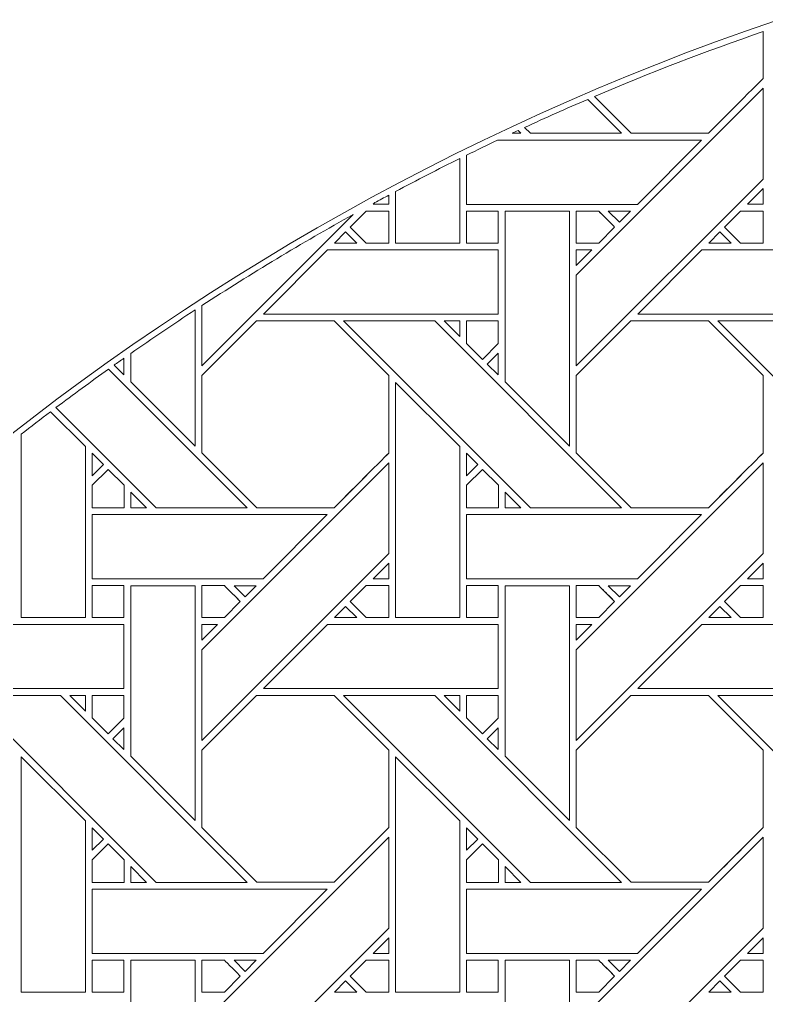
# Model space of a CAD drawing. Header units: inches. Extents: x 4.9 to 19.9, y 1.6 to 16.6.
# Drawn here: x 8.363 to 10.256, y 12.841 to 15.313 of the extents above; entities that cross this region are included whole.
import ezdxf

# ---------------------------------------------------------------- set-up
doc = ezdxf.new("R2010")
doc.units = ezdxf.units.IN
doc.header["$MEASUREMENT"] = 0
doc.layers.add('Design', color=7, linetype='Continuous', lineweight=0)

msp = doc.modelspace()

# ---------------------------------------------------------------- linework, layer by layer
at = {"layer": 'Design'}
for points, knots in [([(12.3829, 16.5948), (8.2407, 16.5948), (4.8829, 13.2369), (4.8829, 9.0948), (4.8829, 4.9526), (8.2407, 1.5948), (12.3829, 1.5948), (16.525, 1.5948), (19.8829, 4.9526), (19.8829, 9.0948), (19.8829, 13.2369), (16.525, 16.5948), (12.3829, 16.5948)], [0, 0, 0, 0, 1, 1, 1, 2, 2, 2, 3, 3, 3, 4, 4, 4, 4]), ([(12.3829, 15.6543), (8.7601, 15.6543), (5.8233, 12.7175), (5.8233, 9.0948), (5.8233, 5.472), (8.7601, 2.5353), (12.3829, 2.5353), (16.0056, 2.5353), (18.9424, 5.472), (18.9424, 9.0948), (18.9424, 12.7175), (16.0056, 15.6543), (12.3829, 15.6543)], [0, 0, 0, 0, 1, 1, 1, 2, 2, 2, 3, 3, 3, 4, 4, 4, 4]), ([(10.2478, 15.2826), (10.2478, 15.2826), (10.2478, 15.1635), (10.2478, 15.1635), (10.23, 15.1456), (10.1181, 15.0339), (10.1091, 15.0248), (10.1091, 15.0248), (9.9134, 15.0248), (9.9134, 15.0248), (9.9134, 15.0248), (9.8202, 15.118), (9.8202, 15.118), (9.9603, 15.1777), (10.1029, 15.2326), (10.2478, 15.2826)], [0, 0, 0, 0, 1, 1, 1, 2, 2, 2, 3, 3, 3, 4, 4, 4, 5, 5, 5, 5]), ([(10.2478, 15.2826), (10.2478, 15.2826), (10.2478, 15.1635), (10.2478, 15.1635), (10.23, 15.1456), (10.1181, 15.0338), (10.1091, 15.0248), (10.1091, 15.0248), (9.9134, 15.0248), (9.9134, 15.0248), (9.9134, 15.0248), (9.8202, 15.118), (9.8202, 15.118), (9.9603, 15.1777), (10.1029, 15.2326), (10.2478, 15.2826)], [0, 0, 0, 0, 1, 1, 1, 2, 2, 2, 3, 3, 3, 4, 4, 4, 5, 5, 5, 5]), ([(10.2479, 14.909), (10.2479, 14.909), (9.7742, 14.4354), (9.7742, 14.4354), (9.7742, 14.4354), (9.7742, 14.6655), (9.7742, 14.6655), (9.7742, 14.6655), (10.2479, 15.139), (10.2479, 15.139), (10.2479, 15.139), (10.2479, 14.909), (10.2479, 14.909)], [0, 0, 0, 0, 1, 1, 1, 2, 2, 2, 3, 3, 3, 4, 4, 4, 4]), ([(9.8033, 15.1107), (9.8033, 15.1107), (9.8892, 15.0248), (9.8892, 15.0248), (9.8892, 15.0248), (9.6582, 15.0248), (9.6582, 15.0248), (9.6582, 15.0248), (9.6434, 15.0395), (9.6434, 15.0395), (9.6963, 15.064), (9.7496, 15.0877), (9.8033, 15.1107)], [0, 0, 0, 0, 1, 1, 1, 2, 2, 2, 3, 3, 3, 4, 4, 4, 4]), ([(9.6268, 15.0319), (9.6268, 15.0319), (9.634, 15.0248), (9.634, 15.0248), (9.634, 15.0248), (9.6115, 15.0248), (9.6115, 15.0248), (9.6166, 15.0272), (9.6217, 15.0295), (9.6268, 15.0319)], [0, 0, 0, 0, 1, 1, 1, 2, 2, 2, 3, 3, 3, 3]), ([(9.4964, 14.9694), (9.5225, 14.9823), (9.5488, 14.995), (9.5751, 15.0075), (9.5751, 15.0075), (10.0921, 15.0075), (10.0921, 15.0075), (10.0921, 15.0075), (9.9293, 14.8448), (9.9293, 14.8448), (9.9293, 14.8448), (9.4964, 14.8448), (9.4964, 14.8448), (9.4964, 14.8448), (9.4964, 14.9694), (9.4964, 14.9694)], [0, 0, 0, 0, 1, 1, 1, 2, 2, 2, 3, 3, 3, 4, 4, 4, 5, 5, 5, 5]), ([(9.3163, 14.8773), (9.3701, 14.9059), (9.4244, 14.9338), (9.4791, 14.961), (9.4791, 14.961), (9.4791, 14.7468), (9.4791, 14.7468), (9.4791, 14.7468), (9.3163, 14.7468), (9.3163, 14.7468), (9.3163, 14.7468), (9.3163, 14.8773), (9.3163, 14.8773)], [0, 0, 0, 0, 1, 1, 1, 2, 2, 2, 3, 3, 3, 4, 4, 4, 4]), ([(10.2479, 14.8449), (10.2479, 14.8449), (10.2081, 14.8449), (10.2081, 14.8449), (10.2081, 14.8449), (10.2479, 14.8846), (10.2479, 14.8846), (10.2479, 14.8846), (10.2479, 14.8449), (10.2479, 14.8449)], [0, 0, 0, 0, 1, 1, 1, 2, 2, 2, 3, 3, 3, 3]), ([(9.2637, 14.8491), (9.2754, 14.8555), (9.2873, 14.8618), (9.2992, 14.8681), (9.2992, 14.8681), (9.2992, 14.8449), (9.2992, 14.8449), (9.2992, 14.8449), (9.2594, 14.8449), (9.2594, 14.8449), (9.2594, 14.8449), (9.2637, 14.8491), (9.2637, 14.8491)], [0, 0, 0, 0, 1, 1, 1, 2, 2, 2, 3, 3, 3, 4, 4, 4, 4]), ([(8.8255, 14.5883), (8.9506, 14.6695), (9.0785, 14.7465), (9.2093, 14.8192), (9.2093, 14.8192), (8.8255, 14.4354), (8.8255, 14.4354), (8.8255, 14.4354), (8.8255, 14.5883), (8.8255, 14.5883)], [0, 0, 0, 0, 1, 1, 1, 2, 2, 2, 3, 3, 3, 3]), ([(9.242, 14.7468), (9.242, 14.7468), (9.2017, 14.7872), (9.2017, 14.7872), (9.2017, 14.7872), (9.2421, 14.8276), (9.2421, 14.8276), (9.2421, 14.8276), (9.2991, 14.8276), (9.2991, 14.8276), (9.2991, 14.8276), (9.2991, 14.7468), (9.2991, 14.7468), (9.2991, 14.7468), (9.242, 14.7468), (9.242, 14.7468)], [0, 0, 0, 0, 1, 1, 1, 2, 2, 2, 3, 3, 3, 4, 4, 4, 5, 5, 5, 5]), ([(9.2991, 14.8276), (9.2991, 14.8276), (9.2991, 14.7468), (9.2991, 14.7468), (9.2991, 14.7468), (9.242, 14.7468), (9.242, 14.7468), (9.242, 14.7468), (9.2017, 14.7872), (9.2017, 14.7872), (9.2017, 14.7872), (9.2421, 14.8276), (9.2421, 14.8276), (9.2421, 14.8276), (9.2991, 14.8276), (9.2991, 14.8276)], [0, 0, 0, 0, 1, 1, 1, 2, 2, 2, 3, 3, 3, 4, 4, 4, 5, 5, 5, 5]), ([(9.4963, 14.7468), (9.4963, 14.7468), (9.4963, 14.8276), (9.4963, 14.8276), (9.4963, 14.8276), (9.5766, 14.8276), (9.5766, 14.8276), (9.5766, 14.8276), (9.5766, 14.7468), (9.5766, 14.7468), (9.5766, 14.7468), (9.4963, 14.7468), (9.4963, 14.7468)], [0, 0, 0, 0, 1, 1, 1, 2, 2, 2, 3, 3, 3, 4, 4, 4, 4]), ([(9.4963, 14.8276), (9.4963, 14.8276), (9.5766, 14.8276), (9.5766, 14.8276), (9.5766, 14.8276), (9.5766, 14.7468), (9.5766, 14.7468), (9.5766, 14.7468), (9.4963, 14.7468), (9.4963, 14.7468), (9.4963, 14.7468), (9.4963, 14.8276), (9.4963, 14.8276)], [0, 0, 0, 0, 1, 1, 1, 2, 2, 2, 3, 3, 3, 4, 4, 4, 4]), ([(9.5942, 14.3954), (9.5942, 14.3954), (9.5942, 14.8276), (9.5942, 14.8276), (9.5942, 14.8276), (9.7571, 14.8276), (9.7571, 14.8276), (9.7571, 14.8276), (9.7571, 14.2324), (9.7571, 14.2324), (9.7571, 14.2324), (9.5942, 14.3954), (9.5942, 14.3954)], [0, 0, 0, 0, 1, 1, 1, 2, 2, 2, 3, 3, 3, 4, 4, 4, 4]), ([(9.7742, 14.7468), (9.7742, 14.7468), (9.7742, 14.8276), (9.7742, 14.8276), (9.7742, 14.8276), (9.8313, 14.8276), (9.8313, 14.8276), (9.8364, 14.8225), (9.8672, 14.7917), (9.8716, 14.7873), (9.8716, 14.7873), (9.8312, 14.7468), (9.8312, 14.7468), (9.8312, 14.7468), (9.7742, 14.7468), (9.7742, 14.7468)], [0, 0, 0, 0, 1, 1, 1, 2, 2, 2, 3, 3, 3, 4, 4, 4, 5, 5, 5, 5]), ([(9.8716, 14.7873), (9.8716, 14.7873), (9.8312, 14.7468), (9.8312, 14.7468), (9.8312, 14.7468), (9.7742, 14.7468), (9.7742, 14.7468), (9.7742, 14.7468), (9.7742, 14.8276), (9.7742, 14.8276), (9.7742, 14.8276), (9.8313, 14.8276), (9.8313, 14.8276), (9.8365, 14.8224), (9.8673, 14.7915), (9.8716, 14.7873)], [0, 0, 0, 0, 1, 1, 1, 2, 2, 2, 3, 3, 3, 4, 4, 4, 5, 5, 5, 5]), ([(9.8556, 14.8276), (9.8556, 14.8276), (9.9121, 14.8276), (9.9121, 14.8276), (9.9121, 14.8276), (9.8838, 14.7994), (9.8838, 14.7994), (9.8838, 14.7994), (9.8556, 14.8276), (9.8556, 14.8276)], [0, 0, 0, 0, 1, 1, 1, 2, 2, 2, 3, 3, 3, 3]), ([(10.1504, 14.7872), (10.1504, 14.7872), (10.1908, 14.8276), (10.1908, 14.8276), (10.1908, 14.8276), (10.2479, 14.8276), (10.2479, 14.8276), (10.2479, 14.8276), (10.2479, 14.7468), (10.2479, 14.7468), (10.2479, 14.7468), (10.1907, 14.7468), (10.1907, 14.7468), (10.1907, 14.7468), (10.1504, 14.7872), (10.1504, 14.7872)], [0, 0, 0, 0, 1, 1, 1, 2, 2, 2, 3, 3, 3, 4, 4, 4, 5, 5, 5, 5]), ([(10.1504, 14.7872), (10.1504, 14.7872), (10.1908, 14.8276), (10.1908, 14.8276), (10.1908, 14.8276), (10.2479, 14.8276), (10.2479, 14.8276), (10.2479, 14.8276), (10.2479, 14.7468), (10.2479, 14.7468), (10.2479, 14.7468), (10.1907, 14.7468), (10.1907, 14.7468), (10.1907, 14.7468), (10.1504, 14.7872), (10.1504, 14.7872)], [0, 0, 0, 0, 1, 1, 1, 2, 2, 2, 3, 3, 3, 4, 4, 4, 5, 5, 5, 5]), ([(9.1613, 14.7468), (9.1613, 14.7468), (9.1896, 14.775), (9.1896, 14.775), (9.1896, 14.775), (9.2178, 14.7468), (9.2178, 14.7468), (9.2178, 14.7468), (9.1613, 14.7468), (9.1613, 14.7468)], [0, 0, 0, 0, 1, 1, 1, 2, 2, 2, 3, 3, 3, 3]), ([(10.1666, 14.7468), (10.1666, 14.7468), (10.11, 14.7468), (10.11, 14.7468), (10.11, 14.7468), (10.1383, 14.775), (10.1383, 14.775), (10.1383, 14.775), (10.1666, 14.7468), (10.1666, 14.7468)], [0, 0, 0, 0, 1, 1, 1, 2, 2, 2, 3, 3, 3, 3]), ([(9.5766, 14.7296), (9.5766, 14.7296), (9.5766, 14.5668), (9.5766, 14.5668), (9.5766, 14.5668), (8.9813, 14.5668), (8.9813, 14.5668), (8.9813, 14.5668), (9.1442, 14.7296), (9.1442, 14.7296), (9.1442, 14.7296), (9.5766, 14.7296), (9.5766, 14.7296)], [0, 0, 0, 0, 1, 1, 1, 2, 2, 2, 3, 3, 3, 4, 4, 4, 4]), ([(9.814, 14.7296), (9.814, 14.7296), (9.7742, 14.6898), (9.7742, 14.6898), (9.7742, 14.6898), (9.7742, 14.7296), (9.7742, 14.7296), (9.7742, 14.7296), (9.814, 14.7296), (9.814, 14.7296)], [0, 0, 0, 0, 1, 1, 1, 2, 2, 2, 3, 3, 3, 3]), ([(10.5253, 14.7296), (10.5253, 14.7296), (10.5253, 14.5668), (10.5253, 14.5668), (10.5253, 14.5668), (9.9301, 14.5668), (9.9301, 14.5668), (9.9301, 14.5668), (10.0929, 14.7296), (10.0929, 14.7296), (10.0929, 14.7296), (10.5253, 14.7296), (10.5253, 14.7296)], [0, 0, 0, 0, 1, 1, 1, 2, 2, 2, 3, 3, 3, 4, 4, 4, 4]), ([(8.6454, 14.4673), (8.6991, 14.5047), (8.7535, 14.5413), (8.8083, 14.5772), (8.8083, 14.5772), (8.8083, 14.2324), (8.8083, 14.2324), (8.8083, 14.2324), (8.6454, 14.3954), (8.6454, 14.3954), (8.6454, 14.3954), (8.6454, 14.4673), (8.6454, 14.4673)], [0, 0, 0, 0, 1, 1, 1, 2, 2, 2, 3, 3, 3, 4, 4, 4, 4]), ([(8.8255, 14.2153), (8.8255, 14.2153), (8.8255, 14.411), (8.8255, 14.411), (8.8255, 14.411), (8.9642, 14.5497), (8.9642, 14.5497), (8.9642, 14.5497), (9.1604, 14.5497), (9.1604, 14.5497), (9.1604, 14.5497), (9.2991, 14.411), (9.2991, 14.411), (9.2991, 14.411), (9.2991, 14.2148), (9.2991, 14.2148), (9.2813, 14.1969), (9.1694, 14.0851), (9.1604, 14.0761), (9.1604, 14.0761), (8.9647, 14.0761), (8.9647, 14.0761), (8.9647, 14.0761), (8.8255, 14.2153), (8.8255, 14.2153)], [0, 0, 0, 0, 1, 1, 1, 2, 2, 2, 3, 3, 3, 4, 4, 4, 5, 5, 5, 6, 6, 6, 7, 7, 7, 8, 8, 8, 8]), ([(8.8255, 14.411), (8.8255, 14.411), (8.9642, 14.5497), (8.9642, 14.5497), (8.9642, 14.5497), (9.1604, 14.5497), (9.1604, 14.5497), (9.1604, 14.5497), (9.2991, 14.411), (9.2991, 14.411), (9.2991, 14.411), (9.2991, 14.2148), (9.2991, 14.2148), (9.281, 14.1966), (9.1692, 14.0849), (9.1604, 14.0761), (9.1604, 14.0761), (8.9647, 14.0761), (8.9647, 14.0761), (8.9647, 14.0761), (8.8255, 14.2153), (8.8255, 14.2153), (8.8255, 14.2153), (8.8255, 14.411), (8.8255, 14.411)], [0, 0, 0, 0, 1, 1, 1, 2, 2, 2, 3, 3, 3, 4, 4, 4, 5, 5, 5, 6, 6, 6, 7, 7, 7, 8, 8, 8, 8]), ([(9.4156, 14.5497), (9.4156, 14.5497), (9.8892, 14.076), (9.8892, 14.076), (9.8892, 14.076), (9.6582, 14.076), (9.6582, 14.076), (9.6582, 14.076), (9.1846, 14.5497), (9.1846, 14.5497), (9.1846, 14.5497), (9.4156, 14.5497), (9.4156, 14.5497)], [0, 0, 0, 0, 1, 1, 1, 2, 2, 2, 3, 3, 3, 4, 4, 4, 4]), ([(9.4791, 14.5497), (9.4791, 14.5497), (9.4791, 14.5099), (9.4791, 14.5099), (9.4791, 14.5099), (9.4397, 14.5497), (9.4397, 14.5497), (9.4397, 14.5497), (9.4791, 14.5497), (9.4791, 14.5497)], [0, 0, 0, 0, 1, 1, 1, 2, 2, 2, 3, 3, 3, 3]), ([(9.5766, 14.5497), (9.5766, 14.5497), (9.5766, 14.4921), (9.5766, 14.4921), (9.5766, 14.4921), (9.5366, 14.4522), (9.5366, 14.4522), (9.5366, 14.4522), (9.4963, 14.4925), (9.4963, 14.4925), (9.4963, 14.4925), (9.4963, 14.5497), (9.4963, 14.5497), (9.4963, 14.5497), (9.5766, 14.5497), (9.5766, 14.5497)], [0, 0, 0, 0, 1, 1, 1, 2, 2, 2, 3, 3, 3, 4, 4, 4, 5, 5, 5, 5]), ([(9.5366, 14.4522), (9.5366, 14.4522), (9.4963, 14.4925), (9.4963, 14.4925), (9.4963, 14.4925), (9.4963, 14.5497), (9.4963, 14.5497), (9.4963, 14.5497), (9.5766, 14.5497), (9.5766, 14.5497), (9.5766, 14.5497), (9.5766, 14.4921), (9.5766, 14.4921), (9.5766, 14.4921), (9.5366, 14.4522), (9.5366, 14.4522)], [0, 0, 0, 0, 1, 1, 1, 2, 2, 2, 3, 3, 3, 4, 4, 4, 5, 5, 5, 5]), ([(9.9129, 14.5497), (9.9129, 14.5497), (10.1091, 14.5497), (10.1091, 14.5497), (10.1091, 14.5497), (10.2478, 14.411), (10.2478, 14.411), (10.2478, 14.411), (10.2478, 14.2148), (10.2478, 14.2148), (10.23, 14.1969), (10.1181, 14.0851), (10.1091, 14.0761), (10.1091, 14.0761), (9.9134, 14.0761), (9.9134, 14.0761), (9.9134, 14.0761), (9.7742, 14.2153), (9.7742, 14.2153), (9.7742, 14.2153), (9.7742, 14.411), (9.7742, 14.411), (9.7742, 14.411), (9.9129, 14.5497), (9.9129, 14.5497)], [0, 0, 0, 0, 1, 1, 1, 2, 2, 2, 3, 3, 3, 4, 4, 4, 5, 5, 5, 6, 6, 6, 7, 7, 7, 8, 8, 8, 8]), ([(10.1091, 14.5497), (10.1091, 14.5497), (10.2478, 14.411), (10.2478, 14.411), (10.2478, 14.411), (10.2478, 14.2148), (10.2478, 14.2148), (10.2298, 14.1966), (10.1179, 14.0849), (10.1091, 14.0761), (10.1091, 14.0761), (9.9134, 14.0761), (9.9134, 14.0761), (9.9134, 14.0761), (9.7742, 14.2153), (9.7742, 14.2153), (9.7742, 14.2153), (9.7742, 14.411), (9.7742, 14.411), (9.7742, 14.411), (9.9129, 14.5497), (9.9129, 14.5497), (9.9129, 14.5497), (10.1091, 14.5497), (10.1091, 14.5497)], [0, 0, 0, 0, 1, 1, 1, 2, 2, 2, 3, 3, 3, 4, 4, 4, 5, 5, 5, 6, 6, 6, 7, 7, 7, 8, 8, 8, 8]), ([(10.838, 14.076), (10.838, 14.076), (10.6069, 14.076), (10.6069, 14.076), (10.6069, 14.076), (10.1334, 14.5497), (10.1334, 14.5497), (10.1334, 14.5497), (10.3643, 14.5497), (10.3643, 14.5497), (10.3643, 14.5497), (10.838, 14.076), (10.838, 14.076)], [0, 0, 0, 0, 1, 1, 1, 2, 2, 2, 3, 3, 3, 4, 4, 4, 4]), ([(9.5766, 14.4679), (9.5766, 14.4679), (9.5766, 14.4127), (9.5766, 14.4127), (9.5766, 14.4127), (9.5488, 14.4401), (9.5488, 14.4401), (9.5488, 14.4401), (9.5766, 14.4679), (9.5766, 14.4679)], [0, 0, 0, 0, 1, 1, 1, 2, 2, 2, 3, 3, 3, 3]), ([(8.6279, 14.4549), (8.6279, 14.4549), (8.6279, 14.4127), (8.6279, 14.4127), (8.6279, 14.4127), (8.6029, 14.4374), (8.6029, 14.4374), (8.6112, 14.4433), (8.6195, 14.4491), (8.6279, 14.4549)], [0, 0, 0, 0, 1, 1, 1, 2, 2, 2, 3, 3, 3, 3]), ([(8.589, 14.4275), (8.589, 14.4275), (8.9405, 14.076), (8.9405, 14.076), (8.9405, 14.076), (8.7095, 14.076), (8.7095, 14.076), (8.7095, 14.076), (8.4557, 14.3299), (8.4557, 14.3299), (8.4997, 14.363), (8.5441, 14.3956), (8.589, 14.4275)], [0, 0, 0, 0, 1, 1, 1, 2, 2, 2, 3, 3, 3, 4, 4, 4, 4]), ([(9.3163, 13.798), (9.3163, 13.798), (9.3163, 14.3939), (9.3163, 14.3939), (9.3163, 14.3939), (9.4791, 14.2317), (9.4791, 14.2317), (9.4791, 14.2317), (9.4791, 13.798), (9.4791, 13.798), (9.4791, 13.798), (9.3163, 13.798), (9.3163, 13.798)], [0, 0, 0, 0, 1, 1, 1, 2, 2, 2, 3, 3, 3, 4, 4, 4, 4]), ([(8.3676, 14.2625), (8.3923, 14.2817), (8.4171, 14.3008), (8.4421, 14.3196), (8.4421, 14.3196), (8.5303, 14.2317), (8.5303, 14.2317), (8.5303, 14.2317), (8.5303, 13.798), (8.5303, 13.798), (8.5303, 13.798), (8.3676, 13.798), (8.3676, 13.798), (8.3676, 13.798), (8.3676, 14.2625), (8.3676, 14.2625)], [0, 0, 0, 0, 1, 1, 1, 2, 2, 2, 3, 3, 3, 4, 4, 4, 5, 5, 5, 5]), ([(8.5476, 14.1575), (8.5476, 14.1575), (8.5476, 14.2142), (8.5476, 14.2142), (8.5476, 14.2142), (8.5758, 14.1857), (8.5758, 14.1857), (8.5758, 14.1857), (8.5476, 14.1575), (8.5476, 14.1575)], [0, 0, 0, 0, 1, 1, 1, 2, 2, 2, 3, 3, 3, 3]), ([(9.4964, 14.1575), (9.4964, 14.1575), (9.4964, 14.2142), (9.4964, 14.2142), (9.4964, 14.2142), (9.5246, 14.1857), (9.5246, 14.1857), (9.5246, 14.1857), (9.4964, 14.1575), (9.4964, 14.1575)], [0, 0, 0, 0, 1, 1, 1, 2, 2, 2, 3, 3, 3, 3]), ([(8.5476, 14.0759), (8.5476, 14.0759), (8.5476, 14.1332), (8.5476, 14.1332), (8.5476, 14.1332), (8.5879, 14.1735), (8.5879, 14.1735), (8.5879, 14.1735), (8.6282, 14.1332), (8.6282, 14.1332), (8.6282, 14.1332), (8.6282, 14.0759), (8.6282, 14.0759), (8.6282, 14.0759), (8.5476, 14.0759), (8.5476, 14.0759)], [0, 0, 0, 0, 1, 1, 1, 2, 2, 2, 3, 3, 3, 4, 4, 4, 5, 5, 5, 5]), ([(8.5879, 14.1735), (8.5879, 14.1735), (8.6282, 14.1332), (8.6282, 14.1332), (8.6282, 14.1332), (8.6282, 14.0759), (8.6282, 14.0759), (8.6282, 14.0759), (8.5476, 14.0759), (8.5476, 14.0759), (8.5476, 14.0759), (8.5476, 14.1332), (8.5476, 14.1332), (8.5476, 14.1332), (8.5879, 14.1735), (8.5879, 14.1735)], [0, 0, 0, 0, 1, 1, 1, 2, 2, 2, 3, 3, 3, 4, 4, 4, 5, 5, 5, 5]), ([(9.2992, 13.9603), (9.2992, 13.9603), (8.8255, 13.4866), (8.8255, 13.4866), (8.8255, 13.4866), (8.8255, 13.7167), (8.8255, 13.7167), (8.8255, 13.7167), (9.2992, 14.1903), (9.2992, 14.1903), (9.2992, 14.1903), (9.2992, 13.9603), (9.2992, 13.9603)], [0, 0, 0, 0, 1, 1, 1, 2, 2, 2, 3, 3, 3, 4, 4, 4, 4]), ([(9.4963, 14.0759), (9.4963, 14.0759), (9.4963, 14.1332), (9.4963, 14.1332), (9.4963, 14.1332), (9.5367, 14.1735), (9.5367, 14.1735), (9.5367, 14.1735), (9.577, 14.1332), (9.577, 14.1332), (9.577, 14.1332), (9.577, 14.0759), (9.577, 14.0759), (9.577, 14.0759), (9.4963, 14.0759), (9.4963, 14.0759)], [0, 0, 0, 0, 1, 1, 1, 2, 2, 2, 3, 3, 3, 4, 4, 4, 5, 5, 5, 5]), ([(9.5367, 14.1735), (9.5367, 14.1735), (9.577, 14.1332), (9.577, 14.1332), (9.577, 14.1332), (9.577, 14.0759), (9.577, 14.0759), (9.577, 14.0759), (9.4963, 14.0759), (9.4963, 14.0759), (9.4963, 14.0759), (9.4963, 14.1332), (9.4963, 14.1332), (9.4963, 14.1332), (9.5367, 14.1735), (9.5367, 14.1735)], [0, 0, 0, 0, 1, 1, 1, 2, 2, 2, 3, 3, 3, 4, 4, 4, 5, 5, 5, 5]), ([(10.2479, 13.9603), (10.2479, 13.9603), (9.7742, 13.4866), (9.7742, 13.4866), (9.7742, 13.4866), (9.7742, 13.7167), (9.7742, 13.7167), (9.7742, 13.7167), (10.2479, 14.1903), (10.2479, 14.1903), (10.2479, 14.1903), (10.2479, 13.9603), (10.2479, 13.9603)], [0, 0, 0, 0, 1, 1, 1, 2, 2, 2, 3, 3, 3, 4, 4, 4, 4]), ([(8.6455, 14.076), (8.6455, 14.076), (8.6455, 14.1158), (8.6455, 14.1158), (8.6455, 14.1158), (8.6853, 14.076), (8.6853, 14.076), (8.6853, 14.076), (8.6455, 14.076), (8.6455, 14.076)], [0, 0, 0, 0, 1, 1, 1, 2, 2, 2, 3, 3, 3, 3]), ([(9.5943, 14.076), (9.5943, 14.076), (9.5943, 14.1158), (9.5943, 14.1158), (9.5943, 14.1158), (9.634, 14.076), (9.634, 14.076), (9.634, 14.076), (9.5943, 14.076), (9.5943, 14.076)], [0, 0, 0, 0, 1, 1, 1, 2, 2, 2, 3, 3, 3, 3]), ([(9.1433, 14.0588), (9.1433, 14.0588), (8.9806, 13.8961), (8.9806, 13.8961), (8.9806, 13.8961), (8.5476, 13.8961), (8.5476, 13.8961), (8.5476, 13.8961), (8.5476, 14.0588), (8.5476, 14.0588), (8.5476, 14.0588), (9.1433, 14.0588), (9.1433, 14.0588)], [0, 0, 0, 0, 1, 1, 1, 2, 2, 2, 3, 3, 3, 4, 4, 4, 4]), ([(10.0921, 14.0588), (10.0921, 14.0588), (9.9293, 13.8961), (9.9293, 13.8961), (9.9293, 13.8961), (9.4964, 13.8961), (9.4964, 13.8961), (9.4964, 13.8961), (9.4964, 14.0588), (9.4964, 14.0588), (9.4964, 14.0588), (10.0921, 14.0588), (10.0921, 14.0588)], [0, 0, 0, 0, 1, 1, 1, 2, 2, 2, 3, 3, 3, 4, 4, 4, 4]), ([(9.2594, 13.8961), (9.2594, 13.8961), (9.2992, 13.9359), (9.2992, 13.9359), (9.2992, 13.9359), (9.2992, 13.8961), (9.2992, 13.8961), (9.2992, 13.8961), (9.2594, 13.8961), (9.2594, 13.8961)], [0, 0, 0, 0, 1, 1, 1, 2, 2, 2, 3, 3, 3, 3]), ([(10.2081, 13.8961), (10.2081, 13.8961), (10.2479, 13.9359), (10.2479, 13.9359), (10.2479, 13.9359), (10.2479, 13.8961), (10.2479, 13.8961), (10.2479, 13.8961), (10.2081, 13.8961), (10.2081, 13.8961)], [0, 0, 0, 0, 1, 1, 1, 2, 2, 2, 3, 3, 3, 3]), ([(8.5476, 13.7981), (8.5476, 13.7981), (8.5476, 13.8789), (8.5476, 13.8789), (8.5476, 13.8789), (8.6278, 13.8789), (8.6278, 13.8789), (8.6278, 13.8789), (8.6278, 13.7981), (8.6278, 13.7981), (8.6278, 13.7981), (8.5476, 13.7981), (8.5476, 13.7981)], [0, 0, 0, 0, 1, 1, 1, 2, 2, 2, 3, 3, 3, 4, 4, 4, 4]), ([(8.6278, 13.8789), (8.6278, 13.8789), (8.6278, 13.7981), (8.6278, 13.7981), (8.6278, 13.7981), (8.5476, 13.7981), (8.5476, 13.7981), (8.5476, 13.7981), (8.5476, 13.8789), (8.5476, 13.8789), (8.5476, 13.8789), (8.6278, 13.8789), (8.6278, 13.8789)], [0, 0, 0, 0, 1, 1, 1, 2, 2, 2, 3, 3, 3, 4, 4, 4, 4]), ([(8.8083, 13.8788), (8.8083, 13.8788), (8.8083, 13.2837), (8.8083, 13.2837), (8.8083, 13.2837), (8.6454, 13.4466), (8.6454, 13.4466), (8.6454, 13.4466), (8.6454, 13.8788), (8.6454, 13.8788), (8.6454, 13.8788), (8.8083, 13.8788), (8.8083, 13.8788)], [0, 0, 0, 0, 1, 1, 1, 2, 2, 2, 3, 3, 3, 4, 4, 4, 4]), ([(8.8825, 13.8789), (8.8877, 13.8738), (8.9184, 13.8429), (8.9228, 13.8385), (8.9228, 13.8385), (8.8824, 13.7981), (8.8824, 13.7981), (8.8824, 13.7981), (8.8255, 13.7981), (8.8255, 13.7981), (8.8255, 13.7981), (8.8255, 13.8789), (8.8255, 13.8789), (8.8255, 13.8789), (8.8825, 13.8789), (8.8825, 13.8789)], [0, 0, 0, 0, 1, 1, 1, 2, 2, 2, 3, 3, 3, 4, 4, 4, 5, 5, 5, 5]), ([(8.907, 13.8544), (8.907, 13.8544), (8.9228, 13.8385), (8.9228, 13.8385), (8.9228, 13.8385), (8.8824, 13.7981), (8.8824, 13.7981), (8.8824, 13.7981), (8.8255, 13.7981), (8.8255, 13.7981), (8.8255, 13.7981), (8.8255, 13.8789), (8.8255, 13.8789), (8.8255, 13.8789), (8.8825, 13.8789), (8.8825, 13.8789), (8.8879, 13.8736), (8.8977, 13.8637), (8.907, 13.8544)], [0, 0, 0, 0, 1, 1, 1, 2, 2, 2, 3, 3, 3, 4, 4, 4, 5, 5, 5, 6, 6, 6, 6]), ([(8.9069, 13.8788), (8.9069, 13.8788), (8.9634, 13.8788), (8.9634, 13.8788), (8.9634, 13.8788), (8.9351, 13.8506), (8.9351, 13.8506), (8.9351, 13.8506), (8.9069, 13.8788), (8.9069, 13.8788)], [0, 0, 0, 0, 1, 1, 1, 2, 2, 2, 3, 3, 3, 3]), ([(9.242, 13.7981), (9.242, 13.7981), (9.2017, 13.8385), (9.2017, 13.8385), (9.2017, 13.8385), (9.2421, 13.8789), (9.2421, 13.8789), (9.2421, 13.8789), (9.2991, 13.8789), (9.2991, 13.8789), (9.2991, 13.8789), (9.2991, 13.7981), (9.2991, 13.7981), (9.2991, 13.7981), (9.242, 13.7981), (9.242, 13.7981)], [0, 0, 0, 0, 1, 1, 1, 2, 2, 2, 3, 3, 3, 4, 4, 4, 5, 5, 5, 5]), ([(9.2991, 13.8789), (9.2991, 13.8789), (9.2991, 13.7981), (9.2991, 13.7981), (9.2991, 13.7981), (9.242, 13.7981), (9.242, 13.7981), (9.242, 13.7981), (9.2017, 13.8385), (9.2017, 13.8385), (9.2017, 13.8385), (9.2421, 13.8789), (9.2421, 13.8789), (9.2421, 13.8789), (9.2991, 13.8789), (9.2991, 13.8789)], [0, 0, 0, 0, 1, 1, 1, 2, 2, 2, 3, 3, 3, 4, 4, 4, 5, 5, 5, 5]), ([(9.4963, 13.8789), (9.4963, 13.8789), (9.5766, 13.8789), (9.5766, 13.8789), (9.5766, 13.8789), (9.5766, 13.7981), (9.5766, 13.7981), (9.5766, 13.7981), (9.4963, 13.7981), (9.4963, 13.7981), (9.4963, 13.7981), (9.4963, 13.8789), (9.4963, 13.8789)], [0, 0, 0, 0, 1, 1, 1, 2, 2, 2, 3, 3, 3, 4, 4, 4, 4]), ([(9.5766, 13.8789), (9.5766, 13.8789), (9.5766, 13.7981), (9.5766, 13.7981), (9.5766, 13.7981), (9.4963, 13.7981), (9.4963, 13.7981), (9.4963, 13.7981), (9.4963, 13.8789), (9.4963, 13.8789), (9.4963, 13.8789), (9.5766, 13.8789), (9.5766, 13.8789)], [0, 0, 0, 0, 1, 1, 1, 2, 2, 2, 3, 3, 3, 4, 4, 4, 4]), ([(9.5942, 13.4466), (9.5942, 13.4466), (9.5942, 13.8788), (9.5942, 13.8788), (9.5942, 13.8788), (9.7571, 13.8788), (9.7571, 13.8788), (9.7571, 13.8788), (9.7571, 13.2837), (9.7571, 13.2837), (9.7571, 13.2837), (9.5942, 13.4466), (9.5942, 13.4466)], [0, 0, 0, 0, 1, 1, 1, 2, 2, 2, 3, 3, 3, 4, 4, 4, 4]), ([(9.8313, 13.8789), (9.8364, 13.8738), (9.8672, 13.8429), (9.8716, 13.8385), (9.8716, 13.8385), (9.8312, 13.7981), (9.8312, 13.7981), (9.8312, 13.7981), (9.7742, 13.7981), (9.7742, 13.7981), (9.7742, 13.7981), (9.7742, 13.8789), (9.7742, 13.8789), (9.7742, 13.8789), (9.8313, 13.8789), (9.8313, 13.8789)], [0, 0, 0, 0, 1, 1, 1, 2, 2, 2, 3, 3, 3, 4, 4, 4, 5, 5, 5, 5]), ([(9.8559, 13.8542), (9.8559, 13.8542), (9.8716, 13.8385), (9.8716, 13.8385), (9.8716, 13.8385), (9.8312, 13.7981), (9.8312, 13.7981), (9.8312, 13.7981), (9.7742, 13.7981), (9.7742, 13.7981), (9.7742, 13.7981), (9.7742, 13.8789), (9.7742, 13.8789), (9.7742, 13.8789), (9.8313, 13.8789), (9.8313, 13.8789), (9.8366, 13.8735), (9.8466, 13.8635), (9.8559, 13.8542)], [0, 0, 0, 0, 1, 1, 1, 2, 2, 2, 3, 3, 3, 4, 4, 4, 5, 5, 5, 6, 6, 6, 6]), ([(9.8556, 13.8788), (9.8556, 13.8788), (9.9121, 13.8788), (9.9121, 13.8788), (9.9121, 13.8788), (9.8838, 13.8506), (9.8838, 13.8506), (9.8838, 13.8506), (9.8556, 13.8788), (9.8556, 13.8788)], [0, 0, 0, 0, 1, 1, 1, 2, 2, 2, 3, 3, 3, 3]), ([(10.2479, 13.8789), (10.2479, 13.8789), (10.2479, 13.7981), (10.2479, 13.7981), (10.2479, 13.7981), (10.1907, 13.7981), (10.1907, 13.7981), (10.1907, 13.7981), (10.1504, 13.8385), (10.1504, 13.8385), (10.1504, 13.8385), (10.1908, 13.8789), (10.1908, 13.8789), (10.1908, 13.8789), (10.2479, 13.8789), (10.2479, 13.8789)], [0, 0, 0, 0, 1, 1, 1, 2, 2, 2, 3, 3, 3, 4, 4, 4, 5, 5, 5, 5]), ([(10.2479, 13.8789), (10.2479, 13.8789), (10.2479, 13.7981), (10.2479, 13.7981), (10.2479, 13.7981), (10.1907, 13.7981), (10.1907, 13.7981), (10.1907, 13.7981), (10.1504, 13.8385), (10.1504, 13.8385), (10.1504, 13.8385), (10.1908, 13.8789), (10.1908, 13.8789), (10.1908, 13.8789), (10.2479, 13.8789), (10.2479, 13.8789)], [0, 0, 0, 0, 1, 1, 1, 2, 2, 2, 3, 3, 3, 4, 4, 4, 5, 5, 5, 5]), ([(9.2178, 13.798), (9.2178, 13.798), (9.1613, 13.798), (9.1613, 13.798), (9.1613, 13.798), (9.1896, 13.8263), (9.1896, 13.8263), (9.1896, 13.8263), (9.2178, 13.798), (9.2178, 13.798)], [0, 0, 0, 0, 1, 1, 1, 2, 2, 2, 3, 3, 3, 3]), ([(10.1666, 13.798), (10.1666, 13.798), (10.11, 13.798), (10.11, 13.798), (10.11, 13.798), (10.1383, 13.8263), (10.1383, 13.8263), (10.1383, 13.8263), (10.1666, 13.798), (10.1666, 13.798)], [0, 0, 0, 0, 1, 1, 1, 2, 2, 2, 3, 3, 3, 3]), ([(8.6279, 13.7809), (8.6279, 13.7809), (8.6279, 13.6181), (8.6279, 13.6181), (8.6279, 13.6181), (8.0326, 13.6181), (8.0326, 13.6181), (8.0326, 13.6181), (8.1954, 13.7809), (8.1954, 13.7809), (8.1954, 13.7809), (8.6279, 13.7809), (8.6279, 13.7809)], [0, 0, 0, 0, 1, 1, 1, 2, 2, 2, 3, 3, 3, 4, 4, 4, 4]), ([(8.8653, 13.7809), (8.8653, 13.7809), (8.8255, 13.7411), (8.8255, 13.7411), (8.8255, 13.7411), (8.8255, 13.7809), (8.8255, 13.7809), (8.8255, 13.7809), (8.8653, 13.7809), (8.8653, 13.7809)], [0, 0, 0, 0, 1, 1, 1, 2, 2, 2, 3, 3, 3, 3]), ([(9.5766, 13.7809), (9.5766, 13.7809), (9.5766, 13.6181), (9.5766, 13.6181), (9.5766, 13.6181), (8.9813, 13.6181), (8.9813, 13.6181), (8.9813, 13.6181), (9.1442, 13.7809), (9.1442, 13.7809), (9.1442, 13.7809), (9.5766, 13.7809), (9.5766, 13.7809)], [0, 0, 0, 0, 1, 1, 1, 2, 2, 2, 3, 3, 3, 4, 4, 4, 4]), ([(9.814, 13.7809), (9.814, 13.7809), (9.7742, 13.7411), (9.7742, 13.7411), (9.7742, 13.7411), (9.7742, 13.7809), (9.7742, 13.7809), (9.7742, 13.7809), (9.814, 13.7809), (9.814, 13.7809)], [0, 0, 0, 0, 1, 1, 1, 2, 2, 2, 3, 3, 3, 3]), ([(10.5253, 13.7809), (10.5253, 13.7809), (10.5253, 13.6181), (10.5253, 13.6181), (10.5253, 13.6181), (9.9301, 13.6181), (9.9301, 13.6181), (9.9301, 13.6181), (10.0929, 13.7809), (10.0929, 13.7809), (10.0929, 13.7809), (10.5253, 13.7809), (10.5253, 13.7809)], [0, 0, 0, 0, 1, 1, 1, 2, 2, 2, 3, 3, 3, 4, 4, 4, 4]), ([(8.4669, 13.601), (8.4669, 13.601), (8.9405, 13.1273), (8.9405, 13.1273), (8.9405, 13.1273), (8.7095, 13.1273), (8.7095, 13.1273), (8.7095, 13.1273), (8.2359, 13.601), (8.2359, 13.601), (8.2359, 13.601), (8.4669, 13.601), (8.4669, 13.601)], [0, 0, 0, 0, 1, 1, 1, 2, 2, 2, 3, 3, 3, 4, 4, 4, 4]), ([(8.5304, 13.601), (8.5304, 13.601), (8.5304, 13.5611), (8.5304, 13.5611), (8.5304, 13.5611), (8.491, 13.601), (8.491, 13.601), (8.491, 13.601), (8.5304, 13.601), (8.5304, 13.601)], [0, 0, 0, 0, 1, 1, 1, 2, 2, 2, 3, 3, 3, 3]), ([(8.6278, 13.601), (8.6278, 13.601), (8.6278, 13.5434), (8.6278, 13.5434), (8.6278, 13.5434), (8.5879, 13.5035), (8.5879, 13.5035), (8.5879, 13.5035), (8.5476, 13.5438), (8.5476, 13.5438), (8.5476, 13.5438), (8.5476, 13.601), (8.5476, 13.601), (8.5476, 13.601), (8.6278, 13.601), (8.6278, 13.601)], [0, 0, 0, 0, 1, 1, 1, 2, 2, 2, 3, 3, 3, 4, 4, 4, 5, 5, 5, 5]), ([(8.5879, 13.5035), (8.5879, 13.5035), (8.5476, 13.5438), (8.5476, 13.5438), (8.5476, 13.5438), (8.5476, 13.601), (8.5476, 13.601), (8.5476, 13.601), (8.6278, 13.601), (8.6278, 13.601), (8.6278, 13.601), (8.6278, 13.5434), (8.6278, 13.5434), (8.6278, 13.5434), (8.5879, 13.5035), (8.5879, 13.5035)], [0, 0, 0, 0, 1, 1, 1, 2, 2, 2, 3, 3, 3, 4, 4, 4, 5, 5, 5, 5]), ([(8.9642, 13.601), (8.9642, 13.601), (9.1604, 13.601), (9.1604, 13.601), (9.1604, 13.601), (9.2991, 13.4623), (9.2991, 13.4623), (9.2991, 13.4623), (9.2991, 13.2661), (9.2991, 13.2661), (9.2813, 13.2481), (9.1694, 13.1364), (9.1604, 13.1274), (9.1604, 13.1274), (8.9647, 13.1274), (8.9647, 13.1274), (8.9647, 13.1274), (8.8255, 13.2666), (8.8255, 13.2666), (8.8255, 13.2666), (8.8255, 13.4623), (8.8255, 13.4623), (8.8255, 13.4623), (8.9642, 13.601), (8.9642, 13.601)], [0, 0, 0, 0, 1, 1, 1, 2, 2, 2, 3, 3, 3, 4, 4, 4, 5, 5, 5, 6, 6, 6, 7, 7, 7, 8, 8, 8, 8]), ([(9.1604, 13.601), (9.1604, 13.601), (9.2991, 13.4623), (9.2991, 13.4623), (9.2991, 13.4623), (9.2991, 13.2661), (9.2991, 13.2661), (9.2815, 13.2483), (9.1695, 13.1365), (9.1604, 13.1274), (9.1604, 13.1274), (8.9647, 13.1274), (8.9647, 13.1274), (8.9647, 13.1274), (8.8255, 13.2666), (8.8255, 13.2666), (8.8255, 13.2666), (8.8255, 13.4623), (8.8255, 13.4623), (8.8255, 13.4623), (8.9642, 13.601), (8.9642, 13.601), (8.9642, 13.601), (9.1604, 13.601), (9.1604, 13.601)], [0, 0, 0, 0, 1, 1, 1, 2, 2, 2, 3, 3, 3, 4, 4, 4, 5, 5, 5, 6, 6, 6, 7, 7, 7, 8, 8, 8, 8]), ([(9.8892, 13.1273), (9.8892, 13.1273), (9.6582, 13.1273), (9.6582, 13.1273), (9.6582, 13.1273), (9.1846, 13.601), (9.1846, 13.601), (9.1846, 13.601), (9.4156, 13.601), (9.4156, 13.601), (9.4156, 13.601), (9.8892, 13.1273), (9.8892, 13.1273)], [0, 0, 0, 0, 1, 1, 1, 2, 2, 2, 3, 3, 3, 4, 4, 4, 4]), ([(9.4397, 13.601), (9.4397, 13.601), (9.4791, 13.601), (9.4791, 13.601), (9.4791, 13.601), (9.4791, 13.5611), (9.4791, 13.5611), (9.4791, 13.5611), (9.4397, 13.601), (9.4397, 13.601)], [0, 0, 0, 0, 1, 1, 1, 2, 2, 2, 3, 3, 3, 3]), ([(9.5766, 13.601), (9.5766, 13.601), (9.5766, 13.5434), (9.5766, 13.5434), (9.5766, 13.5434), (9.5366, 13.5035), (9.5366, 13.5035), (9.5366, 13.5035), (9.4963, 13.5438), (9.4963, 13.5438), (9.4963, 13.5438), (9.4963, 13.601), (9.4963, 13.601), (9.4963, 13.601), (9.5766, 13.601), (9.5766, 13.601)], [0, 0, 0, 0, 1, 1, 1, 2, 2, 2, 3, 3, 3, 4, 4, 4, 5, 5, 5, 5]), ([(9.5766, 13.5434), (9.5766, 13.5434), (9.5366, 13.5035), (9.5366, 13.5035), (9.5366, 13.5035), (9.4963, 13.5438), (9.4963, 13.5438), (9.4963, 13.5438), (9.4963, 13.601), (9.4963, 13.601), (9.4963, 13.601), (9.5766, 13.601), (9.5766, 13.601), (9.5766, 13.601), (9.5766, 13.5434), (9.5766, 13.5434)], [0, 0, 0, 0, 1, 1, 1, 2, 2, 2, 3, 3, 3, 4, 4, 4, 5, 5, 5, 5]), ([(9.9129, 13.601), (9.9129, 13.601), (10.1091, 13.601), (10.1091, 13.601), (10.1091, 13.601), (10.2478, 13.4623), (10.2478, 13.4623), (10.2478, 13.4623), (10.2478, 13.2661), (10.2478, 13.2661), (10.23, 13.2481), (10.1181, 13.1364), (10.1091, 13.1274), (10.1091, 13.1274), (9.9134, 13.1274), (9.9134, 13.1274), (9.9134, 13.1274), (9.7742, 13.2666), (9.7742, 13.2666), (9.7742, 13.2666), (9.7742, 13.4623), (9.7742, 13.4623), (9.7742, 13.4623), (9.9129, 13.601), (9.9129, 13.601)], [0, 0, 0, 0, 1, 1, 1, 2, 2, 2, 3, 3, 3, 4, 4, 4, 5, 5, 5, 6, 6, 6, 7, 7, 7, 8, 8, 8, 8]), ([(10.1091, 13.601), (10.1091, 13.601), (10.2478, 13.4623), (10.2478, 13.4623), (10.2478, 13.4623), (10.2478, 13.2661), (10.2478, 13.2661), (10.23, 13.248), (10.118, 13.1363), (10.1091, 13.1274), (10.1091, 13.1274), (9.9134, 13.1274), (9.9134, 13.1274), (9.9134, 13.1274), (9.7742, 13.2666), (9.7742, 13.2666), (9.7742, 13.2666), (9.7742, 13.4623), (9.7742, 13.4623), (9.7742, 13.4623), (9.9129, 13.601), (9.9129, 13.601), (9.9129, 13.601), (10.1091, 13.601), (10.1091, 13.601)], [0, 0, 0, 0, 1, 1, 1, 2, 2, 2, 3, 3, 3, 4, 4, 4, 5, 5, 5, 6, 6, 6, 7, 7, 7, 8, 8, 8, 8]), ([(10.838, 13.1273), (10.838, 13.1273), (10.6069, 13.1273), (10.6069, 13.1273), (10.6069, 13.1273), (10.1334, 13.601), (10.1334, 13.601), (10.1334, 13.601), (10.3643, 13.601), (10.3643, 13.601), (10.3643, 13.601), (10.838, 13.1273), (10.838, 13.1273)], [0, 0, 0, 0, 1, 1, 1, 2, 2, 2, 3, 3, 3, 4, 4, 4, 4]), ([(8.6279, 13.5191), (8.6279, 13.5191), (8.6279, 13.464), (8.6279, 13.464), (8.6279, 13.464), (8.6001, 13.4913), (8.6001, 13.4913), (8.6001, 13.4913), (8.6279, 13.5191), (8.6279, 13.5191)], [0, 0, 0, 0, 1, 1, 1, 2, 2, 2, 3, 3, 3, 3]), ([(9.5766, 13.5191), (9.5766, 13.5191), (9.5766, 13.464), (9.5766, 13.464), (9.5766, 13.464), (9.5488, 13.4913), (9.5488, 13.4913), (9.5488, 13.4913), (9.5766, 13.5191), (9.5766, 13.5191)], [0, 0, 0, 0, 1, 1, 1, 2, 2, 2, 3, 3, 3, 3]), ([(8.3676, 12.8493), (8.3676, 12.8493), (8.3676, 13.4452), (8.3676, 13.4452), (8.3676, 13.4452), (8.5303, 13.283), (8.5303, 13.283), (8.5303, 13.283), (8.5303, 12.8493), (8.5303, 12.8493), (8.5303, 12.8493), (8.3676, 12.8493), (8.3676, 12.8493)], [0, 0, 0, 0, 1, 1, 1, 2, 2, 2, 3, 3, 3, 4, 4, 4, 4]), ([(9.3163, 12.8493), (9.3163, 12.8493), (9.3163, 13.4452), (9.3163, 13.4452), (9.3163, 13.4452), (9.4791, 13.283), (9.4791, 13.283), (9.4791, 13.283), (9.4791, 12.8493), (9.4791, 12.8493), (9.4791, 12.8493), (9.3163, 12.8493), (9.3163, 12.8493)], [0, 0, 0, 0, 1, 1, 1, 2, 2, 2, 3, 3, 3, 4, 4, 4, 4]), ([(8.5476, 13.2088), (8.5476, 13.2088), (8.5476, 13.2655), (8.5476, 13.2655), (8.5476, 13.2655), (8.5758, 13.2369), (8.5758, 13.2369), (8.5758, 13.2369), (8.5476, 13.2088), (8.5476, 13.2088)], [0, 0, 0, 0, 1, 1, 1, 2, 2, 2, 3, 3, 3, 3]), ([(9.4964, 13.2088), (9.4964, 13.2088), (9.4964, 13.2655), (9.4964, 13.2655), (9.4964, 13.2655), (9.5246, 13.2369), (9.5246, 13.2369), (9.5246, 13.2369), (9.4964, 13.2088), (9.4964, 13.2088)], [0, 0, 0, 0, 1, 1, 1, 2, 2, 2, 3, 3, 3, 3]), ([(9.2992, 13.0116), (9.2992, 13.0116), (8.8255, 12.5379), (8.8255, 12.5379), (8.8255, 12.5379), (8.8255, 12.768), (8.8255, 12.768), (8.8255, 12.768), (9.2992, 13.2416), (9.2992, 13.2416), (9.2992, 13.2416), (9.2992, 13.0116), (9.2992, 13.0116)], [0, 0, 0, 0, 1, 1, 1, 2, 2, 2, 3, 3, 3, 4, 4, 4, 4]), ([(10.2479, 13.0116), (10.2479, 13.0116), (9.7742, 12.5379), (9.7742, 12.5379), (9.7742, 12.5379), (9.7742, 12.768), (9.7742, 12.768), (9.7742, 12.768), (10.2479, 13.2416), (10.2479, 13.2416), (10.2479, 13.2416), (10.2479, 13.0116), (10.2479, 13.0116)], [0, 0, 0, 0, 1, 1, 1, 2, 2, 2, 3, 3, 3, 4, 4, 4, 4]), ([(8.5476, 13.1271), (8.5476, 13.1271), (8.5476, 13.1844), (8.5476, 13.1844), (8.5476, 13.1844), (8.5879, 13.2247), (8.5879, 13.2247), (8.5879, 13.2247), (8.6282, 13.1844), (8.6282, 13.1844), (8.6282, 13.1844), (8.6282, 13.1271), (8.6282, 13.1271), (8.6282, 13.1271), (8.5476, 13.1271), (8.5476, 13.1271)], [0, 0, 0, 0, 1, 1, 1, 2, 2, 2, 3, 3, 3, 4, 4, 4, 5, 5, 5, 5]), ([(8.5879, 13.2247), (8.5879, 13.2247), (8.6282, 13.1844), (8.6282, 13.1844), (8.6282, 13.1844), (8.6282, 13.1271), (8.6282, 13.1271), (8.6282, 13.1271), (8.5476, 13.1271), (8.5476, 13.1271), (8.5476, 13.1271), (8.5476, 13.1844), (8.5476, 13.1844), (8.5476, 13.1844), (8.5879, 13.2247), (8.5879, 13.2247)], [0, 0, 0, 0, 1, 1, 1, 2, 2, 2, 3, 3, 3, 4, 4, 4, 5, 5, 5, 5]), ([(9.4963, 13.1271), (9.4963, 13.1271), (9.4963, 13.1844), (9.4963, 13.1844), (9.4963, 13.1844), (9.5367, 13.2247), (9.5367, 13.2247), (9.5367, 13.2247), (9.577, 13.1844), (9.577, 13.1844), (9.577, 13.1844), (9.577, 13.1271), (9.577, 13.1271), (9.577, 13.1271), (9.4963, 13.1271), (9.4963, 13.1271)], [0, 0, 0, 0, 1, 1, 1, 2, 2, 2, 3, 3, 3, 4, 4, 4, 5, 5, 5, 5]), ([(9.5367, 13.2247), (9.5367, 13.2247), (9.577, 13.1844), (9.577, 13.1844), (9.577, 13.1844), (9.577, 13.1271), (9.577, 13.1271), (9.577, 13.1271), (9.4963, 13.1271), (9.4963, 13.1271), (9.4963, 13.1271), (9.4963, 13.1844), (9.4963, 13.1844), (9.4963, 13.1844), (9.5367, 13.2247), (9.5367, 13.2247)], [0, 0, 0, 0, 1, 1, 1, 2, 2, 2, 3, 3, 3, 4, 4, 4, 5, 5, 5, 5]), ([(8.6455, 13.1273), (8.6455, 13.1273), (8.6455, 13.1671), (8.6455, 13.1671), (8.6455, 13.1671), (8.6853, 13.1273), (8.6853, 13.1273), (8.6853, 13.1273), (8.6455, 13.1273), (8.6455, 13.1273)], [0, 0, 0, 0, 1, 1, 1, 2, 2, 2, 3, 3, 3, 3]), ([(9.5943, 13.1273), (9.5943, 13.1273), (9.5943, 13.1671), (9.5943, 13.1671), (9.5943, 13.1671), (9.634, 13.1273), (9.634, 13.1273), (9.634, 13.1273), (9.5943, 13.1273), (9.5943, 13.1273)], [0, 0, 0, 0, 1, 1, 1, 2, 2, 2, 3, 3, 3, 3]), ([(9.1433, 13.1101), (9.1433, 13.1101), (8.9806, 12.9474), (8.9806, 12.9474), (8.9806, 12.9474), (8.5476, 12.9474), (8.5476, 12.9474), (8.5476, 12.9474), (8.5476, 13.1101), (8.5476, 13.1101), (8.5476, 13.1101), (9.1433, 13.1101), (9.1433, 13.1101)], [0, 0, 0, 0, 1, 1, 1, 2, 2, 2, 3, 3, 3, 4, 4, 4, 4]), ([(10.0921, 13.1101), (10.0921, 13.1101), (9.9293, 12.9474), (9.9293, 12.9474), (9.9293, 12.9474), (9.4964, 12.9474), (9.4964, 12.9474), (9.4964, 12.9474), (9.4964, 13.1101), (9.4964, 13.1101), (9.4964, 13.1101), (10.0921, 13.1101), (10.0921, 13.1101)], [0, 0, 0, 0, 1, 1, 1, 2, 2, 2, 3, 3, 3, 4, 4, 4, 4]), ([(9.2594, 12.9474), (9.2594, 12.9474), (9.2992, 12.9872), (9.2992, 12.9872), (9.2992, 12.9872), (9.2992, 12.9474), (9.2992, 12.9474), (9.2992, 12.9474), (9.2594, 12.9474), (9.2594, 12.9474)], [0, 0, 0, 0, 1, 1, 1, 2, 2, 2, 3, 3, 3, 3]), ([(10.2081, 12.9474), (10.2081, 12.9474), (10.2479, 12.9872), (10.2479, 12.9872), (10.2479, 12.9872), (10.2479, 12.9474), (10.2479, 12.9474), (10.2479, 12.9474), (10.2081, 12.9474), (10.2081, 12.9474)], [0, 0, 0, 0, 1, 1, 1, 2, 2, 2, 3, 3, 3, 3]), ([(8.5476, 12.8494), (8.5476, 12.8494), (8.5476, 12.9301), (8.5476, 12.9301), (8.5476, 12.9301), (8.6278, 12.9301), (8.6278, 12.9301), (8.6278, 12.9301), (8.6278, 12.8494), (8.6278, 12.8494), (8.6278, 12.8494), (8.5476, 12.8494), (8.5476, 12.8494)], [0, 0, 0, 0, 1, 1, 1, 2, 2, 2, 3, 3, 3, 4, 4, 4, 4]), ([(8.6278, 12.9301), (8.6278, 12.9301), (8.6278, 12.8494), (8.6278, 12.8494), (8.6278, 12.8494), (8.5476, 12.8494), (8.5476, 12.8494), (8.5476, 12.8494), (8.5476, 12.9301), (8.5476, 12.9301), (8.5476, 12.9301), (8.6278, 12.9301), (8.6278, 12.9301)], [0, 0, 0, 0, 1, 1, 1, 2, 2, 2, 3, 3, 3, 4, 4, 4, 4]), ([(8.6454, 12.4979), (8.6454, 12.4979), (8.6454, 12.9301), (8.6454, 12.9301), (8.6454, 12.9301), (8.8083, 12.9301), (8.8083, 12.9301), (8.8083, 12.9301), (8.8083, 12.335), (8.8083, 12.335), (8.8083, 12.335), (8.6454, 12.4979), (8.6454, 12.4979)], [0, 0, 0, 0, 1, 1, 1, 2, 2, 2, 3, 3, 3, 4, 4, 4, 4]), ([(8.8825, 12.9301), (8.8877, 12.925), (8.9184, 12.8942), (8.9228, 12.8898), (8.9228, 12.8898), (8.8824, 12.8494), (8.8824, 12.8494), (8.8824, 12.8494), (8.8255, 12.8494), (8.8255, 12.8494), (8.8255, 12.8494), (8.8255, 12.9301), (8.8255, 12.9301), (8.8255, 12.9301), (8.8825, 12.9301), (8.8825, 12.9301)], [0, 0, 0, 0, 1, 1, 1, 2, 2, 2, 3, 3, 3, 4, 4, 4, 5, 5, 5, 5]), ([(8.9228, 12.8898), (8.9228, 12.8898), (8.8824, 12.8494), (8.8824, 12.8494), (8.8824, 12.8494), (8.8255, 12.8494), (8.8255, 12.8494), (8.8255, 12.8494), (8.8255, 12.9301), (8.8255, 12.9301), (8.8255, 12.9301), (8.8825, 12.9301), (8.8825, 12.9301), (8.8878, 12.9249), (8.9186, 12.8941), (8.9228, 12.8898)], [0, 0, 0, 0, 1, 1, 1, 2, 2, 2, 3, 3, 3, 4, 4, 4, 5, 5, 5, 5]), ([(8.9351, 12.9019), (8.9351, 12.9019), (8.9069, 12.9301), (8.9069, 12.9301), (8.9069, 12.9301), (8.9634, 12.9301), (8.9634, 12.9301), (8.9634, 12.9301), (8.9351, 12.9019), (8.9351, 12.9019)], [0, 0, 0, 0, 1, 1, 1, 2, 2, 2, 3, 3, 3, 3]), ([(9.242, 12.8494), (9.242, 12.8494), (9.2017, 12.8897), (9.2017, 12.8897), (9.2017, 12.8897), (9.2421, 12.9302), (9.2421, 12.9302), (9.2421, 12.9302), (9.2991, 12.9302), (9.2991, 12.9302), (9.2991, 12.9302), (9.2991, 12.8494), (9.2991, 12.8494), (9.2991, 12.8494), (9.242, 12.8494), (9.242, 12.8494)], [0, 0, 0, 0, 1, 1, 1, 2, 2, 2, 3, 3, 3, 4, 4, 4, 5, 5, 5, 5]), ([(9.2991, 12.9302), (9.2991, 12.9302), (9.2991, 12.8494), (9.2991, 12.8494), (9.2991, 12.8494), (9.242, 12.8494), (9.242, 12.8494), (9.242, 12.8494), (9.2017, 12.8897), (9.2017, 12.8897), (9.2017, 12.8897), (9.2421, 12.9302), (9.2421, 12.9302), (9.2421, 12.9302), (9.2991, 12.9302), (9.2991, 12.9302)], [0, 0, 0, 0, 1, 1, 1, 2, 2, 2, 3, 3, 3, 4, 4, 4, 5, 5, 5, 5]), ([(9.4963, 12.9301), (9.4963, 12.9301), (9.5766, 12.9301), (9.5766, 12.9301), (9.5766, 12.9301), (9.5766, 12.8494), (9.5766, 12.8494), (9.5766, 12.8494), (9.4963, 12.8494), (9.4963, 12.8494), (9.4963, 12.8494), (9.4963, 12.9301), (9.4963, 12.9301)], [0, 0, 0, 0, 1, 1, 1, 2, 2, 2, 3, 3, 3, 4, 4, 4, 4]), ([(9.5766, 12.9301), (9.5766, 12.9301), (9.5766, 12.8494), (9.5766, 12.8494), (9.5766, 12.8494), (9.4963, 12.8494), (9.4963, 12.8494), (9.4963, 12.8494), (9.4963, 12.9301), (9.4963, 12.9301), (9.4963, 12.9301), (9.5766, 12.9301), (9.5766, 12.9301)], [0, 0, 0, 0, 1, 1, 1, 2, 2, 2, 3, 3, 3, 4, 4, 4, 4]), ([(9.7571, 12.9301), (9.7571, 12.9301), (9.7571, 12.335), (9.7571, 12.335), (9.7571, 12.335), (9.5942, 12.4979), (9.5942, 12.4979), (9.5942, 12.4979), (9.5942, 12.9301), (9.5942, 12.9301), (9.5942, 12.9301), (9.7571, 12.9301), (9.7571, 12.9301)], [0, 0, 0, 0, 1, 1, 1, 2, 2, 2, 3, 3, 3, 4, 4, 4, 4]), ([(9.8313, 12.9301), (9.8364, 12.925), (9.8672, 12.8942), (9.8716, 12.8898), (9.8716, 12.8898), (9.8312, 12.8494), (9.8312, 12.8494), (9.8312, 12.8494), (9.7742, 12.8494), (9.7742, 12.8494), (9.7742, 12.8494), (9.7742, 12.9301), (9.7742, 12.9301), (9.7742, 12.9301), (9.8313, 12.9301), (9.8313, 12.9301)], [0, 0, 0, 0, 1, 1, 1, 2, 2, 2, 3, 3, 3, 4, 4, 4, 5, 5, 5, 5]), ([(9.8557, 12.9056), (9.8557, 12.9056), (9.8716, 12.8898), (9.8716, 12.8898), (9.8716, 12.8898), (9.8312, 12.8494), (9.8312, 12.8494), (9.8312, 12.8494), (9.7742, 12.8494), (9.7742, 12.8494), (9.7742, 12.8494), (9.7742, 12.9301), (9.7742, 12.9301), (9.7742, 12.9301), (9.8313, 12.9301), (9.8313, 12.9301), (9.8366, 12.9248), (9.8465, 12.9149), (9.8557, 12.9056)], [0, 0, 0, 0, 1, 1, 1, 2, 2, 2, 3, 3, 3, 4, 4, 4, 5, 5, 5, 6, 6, 6, 6]), ([(9.8556, 12.9301), (9.8556, 12.9301), (9.9121, 12.9301), (9.9121, 12.9301), (9.9121, 12.9301), (9.8838, 12.9019), (9.8838, 12.9019), (9.8838, 12.9019), (9.8556, 12.9301), (9.8556, 12.9301)], [0, 0, 0, 0, 1, 1, 1, 2, 2, 2, 3, 3, 3, 3]), ([(10.2479, 12.9302), (10.2479, 12.9302), (10.2479, 12.8494), (10.2479, 12.8494), (10.2479, 12.8494), (10.1908, 12.8494), (10.1908, 12.8494), (10.1908, 12.8494), (10.1504, 12.8897), (10.1504, 12.8897), (10.1504, 12.8897), (10.1908, 12.9302), (10.1908, 12.9302), (10.1908, 12.9302), (10.2479, 12.9302), (10.2479, 12.9302)], [0, 0, 0, 0, 1, 1, 1, 2, 2, 2, 3, 3, 3, 4, 4, 4, 5, 5, 5, 5]), ([(10.2479, 12.9302), (10.2479, 12.9302), (10.2479, 12.8494), (10.2479, 12.8494), (10.2479, 12.8494), (10.1908, 12.8494), (10.1908, 12.8494), (10.1908, 12.8494), (10.1504, 12.8897), (10.1504, 12.8897), (10.1504, 12.8897), (10.1908, 12.9302), (10.1908, 12.9302), (10.1908, 12.9302), (10.2479, 12.9302), (10.2479, 12.9302)], [0, 0, 0, 0, 1, 1, 1, 2, 2, 2, 3, 3, 3, 4, 4, 4, 5, 5, 5, 5]), ([(9.2178, 12.8493), (9.2178, 12.8493), (9.1613, 12.8493), (9.1613, 12.8493), (9.1613, 12.8493), (9.1896, 12.8776), (9.1896, 12.8776), (9.1896, 12.8776), (9.2178, 12.8493), (9.2178, 12.8493)], [0, 0, 0, 0, 1, 1, 1, 2, 2, 2, 3, 3, 3, 3]), ([(10.1666, 12.8493), (10.1666, 12.8493), (10.11, 12.8493), (10.11, 12.8493), (10.11, 12.8493), (10.1383, 12.8776), (10.1383, 12.8776), (10.1383, 12.8776), (10.1666, 12.8493), (10.1666, 12.8493)], [0, 0, 0, 0, 1, 1, 1, 2, 2, 2, 3, 3, 3, 3])]:
    msp.add_open_spline(points, degree=3, knots=knots, dxfattribs=at)

doc.saveas('drawing.dxf')
